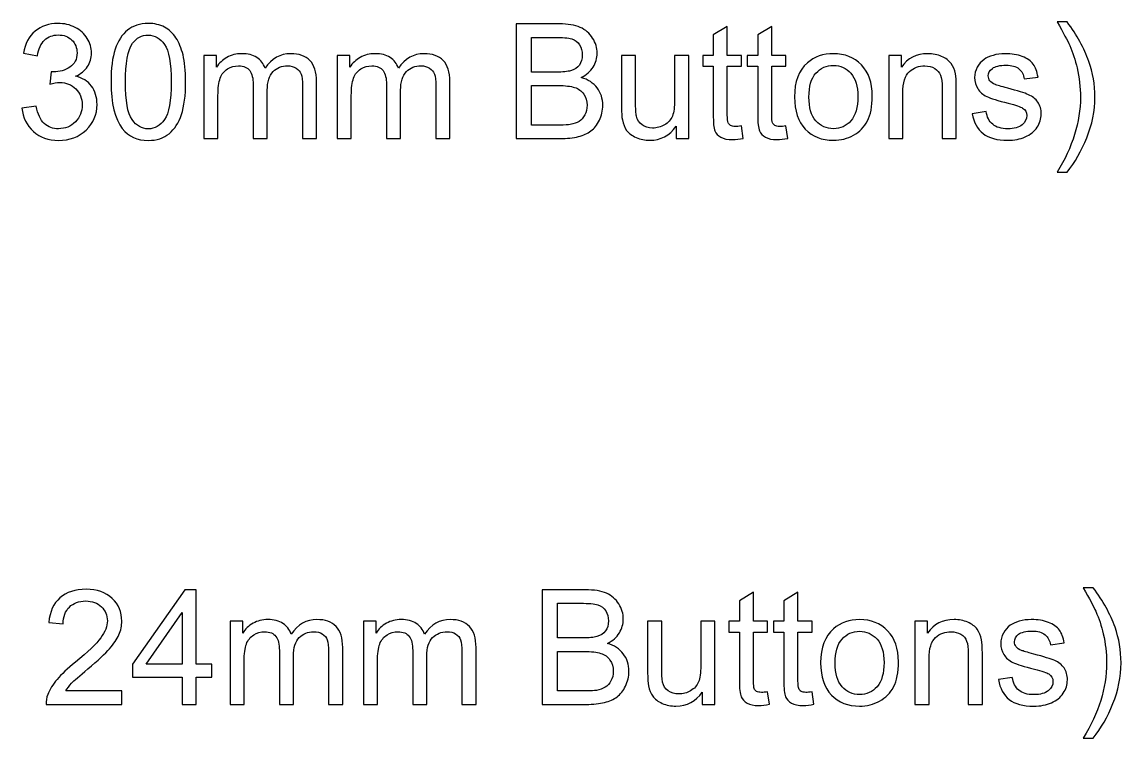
# Model space of a CAD drawing. Header units: millimetres. Extents: x 161 to 1941, y -2211 to 166.
# Drawn here: x 699.8 to 874.2, y -449 to -335.4 of the extents above; entities that cross this region are included whole.
import ezdxf

# ---------------------------------------------------------------- set-up
doc = ezdxf.new("R2010")
doc.units = ezdxf.units.MM
doc.header["$MEASUREMENT"] = 0
doc.layers.add('Layer 1', color=7, linetype='Continuous')

msp = doc.modelspace()

# ---------------------------------------------------------------- linework, layer by layer
at = {"layer": 'Layer 1', "color": 250}
for points, knots in [([(699.8289, -349.0973), (699.8289, -349.0973), (702.0641, -348.7925), (702.0641, -348.7925), (702.3223, -350.0625), (702.7541, -350.9769), (703.368, -351.5357), (703.9818, -352.0945), (704.7353, -352.3739), (705.6286, -352.3739), (706.6869, -352.3739), (707.5801, -352.0098), (708.2998, -351.2817), (709.0195, -350.5536), (709.3793, -349.6519), (709.3793, -348.5766), (709.3793, -347.5521), (709.0449, -346.7055), (708.3718, -346.0366), (707.7029, -345.372), (706.852, -345.0375), (705.8148, -345.0375), (705.3915, -345.0375), (704.8666, -345.1222), (704.2358, -345.2873), (704.2358, -345.2873), (704.4856, -343.3315), (704.4856, -343.3315), (704.6337, -343.3484), (704.7565, -343.3569), (704.8454, -343.3569), (705.8021, -343.3569), (706.6573, -343.1071), (707.4235, -342.6118), (708.1855, -342.1165), (708.5665, -341.3545), (708.5665, -340.3258), (708.5665, -339.5088), (708.2871, -338.8315), (707.7325, -338.2938), (707.178, -337.7562), (706.4625, -337.4895), (705.5862, -337.4895), (704.7142, -337.4895), (703.9903, -337.7647), (703.4103, -338.315), (702.8303, -338.8653), (702.4578, -339.6908), (702.2927, -340.7915), (702.2927, -340.7915), (700.0575, -340.3851), (700.0575, -340.3851), (700.3327, -338.8865), (700.9507, -337.7223), (701.9202, -336.8968), (702.8854, -336.0713), (704.0919, -335.6607), (705.5312, -335.6607), (706.5218, -335.6607), (707.4362, -335.8724), (708.2702, -336.2999), (709.1084, -336.7233), (709.7476, -337.3032), (710.1879, -338.0356), (710.6324, -338.7722), (710.8525, -339.5511), (710.8525, -340.3766), (710.8525, -341.1598), (710.6408, -341.871), (710.2217, -342.5145), (709.7984, -343.1579), (709.1719, -343.6702), (708.3464, -344.0512), (709.4216, -344.2967), (710.2556, -344.8132), (710.8525, -345.5963), (711.4452, -346.3753), (711.7415, -347.3574), (711.7415, -348.53), (711.7415, -350.1175), (711.1615, -351.468), (710.0058, -352.5729), (708.8459, -353.6778), (707.3812, -354.2281), (705.6116, -354.2281), (704.0157, -354.2281), (702.6906, -353.7497), (701.6365, -352.7972), (700.5782, -351.8447), (699.9771, -350.6128), (699.8289, -349.0973)], [0, 0, 0, 0, 0.03333333, 0.03333333, 0.03333333, 0.06666667, 0.06666667, 0.06666667, 0.1, 0.1, 0.1, 0.13333333, 0.13333333, 0.13333333, 0.16666667, 0.16666667, 0.16666667, 0.2, 0.2, 0.2, 0.23333333, 0.23333333, 0.23333333, 0.26666667, 0.26666667, 0.26666667, 0.3, 0.3, 0.3, 0.33333333, 0.33333333, 0.33333333, 0.36666667, 0.36666667, 0.36666667, 0.4, 0.4, 0.4, 0.43333333, 0.43333333, 0.43333333, 0.46666667, 0.46666667, 0.46666667, 0.5, 0.5, 0.5, 0.53333333, 0.53333333, 0.53333333, 0.56666667, 0.56666667, 0.56666667, 0.6, 0.6, 0.6, 0.63333333, 0.63333333, 0.63333333, 0.66666667, 0.66666667, 0.66666667, 0.7, 0.7, 0.7, 0.73333333, 0.73333333, 0.73333333, 0.76666667, 0.76666667, 0.76666667, 0.8, 0.8, 0.8, 0.83333333, 0.83333333, 0.83333333, 0.86666667, 0.86666667, 0.86666667, 0.9, 0.9, 0.9, 0.93333333, 0.93333333, 0.93333333, 0.96666667, 0.96666667, 0.96666667, 1, 1, 1, 1]), ([(713.9555, -344.9486), (713.9555, -342.8023), (714.1756, -341.0667), (714.6159, -339.7543), (715.0604, -338.4378), (715.7166, -337.426), (716.5886, -336.719), (717.4565, -336.0121), (718.5529, -335.6607), (719.8737, -335.6607), (720.8474, -335.6607), (721.7025, -335.8554), (722.4433, -336.2491), (723.1799, -336.6428), (723.7895, -337.2101), (724.2637, -337.9509), (724.7378, -338.6875), (725.1103, -339.5892), (725.3813, -340.6518), (725.6564, -341.7144), (725.7919, -343.1495), (725.7919, -344.9486), (725.7919, -347.0822), (725.5718, -348.8094), (725.1357, -350.1218), (724.6997, -351.4383), (724.0435, -352.4501), (723.1715, -353.1613), (722.3036, -353.8725), (721.203, -354.2281), (719.8737, -354.2281), (718.1253, -354.2281), (716.7495, -353.6058), (715.7504, -352.357), (714.5524, -350.833), (713.9555, -348.3649), (713.9555, -344.9486)], [0, 0, 0, 0, 0.08333333, 0.08333333, 0.08333333, 0.16666667, 0.16666667, 0.16666667, 0.25, 0.25, 0.25, 0.33333333, 0.33333333, 0.33333333, 0.41666667, 0.41666667, 0.41666667, 0.5, 0.5, 0.5, 0.58333333, 0.58333333, 0.58333333, 0.66666667, 0.66666667, 0.66666667, 0.75, 0.75, 0.75, 0.83333333, 0.83333333, 0.83333333, 0.91666667, 0.91666667, 0.91666667, 1, 1, 1, 1]), ([(778.2429, -353.9233), (778.2429, -353.9233), (778.2429, -335.7369), (778.2429, -335.7369), (778.2429, -335.7369), (785.067, -335.7369), (785.067, -335.7369), (786.4556, -335.7369), (787.5689, -335.9189), (788.4114, -336.2872), (789.2496, -336.6555), (789.9057, -337.2228), (790.3799, -337.989), (790.8582, -338.751), (791.0953, -339.5511), (791.0953, -340.3893), (791.0953, -341.164), (790.8836, -341.8964), (790.4645, -342.5822), (790.0454, -343.268), (789.4104, -343.8226), (788.5595, -344.2459), (789.6602, -344.5676), (790.5069, -345.118), (791.0953, -345.8969), (791.688, -346.6716), (791.9843, -347.5902), (791.9843, -348.6486), (791.9843, -349.5037), (791.8023, -350.2953), (791.4424, -351.0277), (791.0826, -351.7601), (790.6381, -352.3231), (790.1089, -352.721), (789.5798, -353.1147), (788.9151, -353.4153), (788.1193, -353.6185), (787.3192, -353.8217), (786.3413, -353.9233), (785.1813, -353.9233), (785.1813, -353.9233), (778.2429, -353.9233), (778.2429, -353.9233)], [0, 0, 0, 0, 0.07142857, 0.07142857, 0.07142857, 0.14285714, 0.14285714, 0.14285714, 0.21428571, 0.21428571, 0.21428571, 0.28571429, 0.28571429, 0.28571429, 0.35714286, 0.35714286, 0.35714286, 0.42857143, 0.42857143, 0.42857143, 0.5, 0.5, 0.5, 0.57142857, 0.57142857, 0.57142857, 0.64285714, 0.64285714, 0.64285714, 0.71428571, 0.71428571, 0.71428571, 0.78571429, 0.78571429, 0.78571429, 0.85714286, 0.85714286, 0.85714286, 0.92857143, 0.92857143, 0.92857143, 1, 1, 1, 1]), ([(813.9849, -351.9294), (813.9849, -351.9294), (814.2897, -353.9021), (814.2897, -353.9021), (813.6632, -354.0334), (813.1001, -354.1011), (812.6091, -354.1011), (811.8005, -354.1011), (811.174, -353.9741), (810.7252, -353.7159), (810.2807, -353.4576), (809.9675, -353.1232), (809.7854, -352.7041), (809.6034, -352.285), (809.5145, -351.4045), (809.5145, -350.0625), (809.5145, -350.0625), (809.5145, -342.4679), (809.5145, -342.4679), (809.5145, -342.4679), (807.8635, -342.4679), (807.8635, -342.4679), (807.8635, -342.4679), (807.8635, -340.7407), (807.8635, -340.7407), (807.8635, -340.7407), (809.5145, -340.7407), (809.5145, -340.7407), (809.5145, -340.7407), (809.5145, -337.481), (809.5145, -337.481), (809.5145, -337.481), (811.7497, -336.1391), (811.7497, -336.1391), (811.7497, -336.1391), (811.7497, -340.7407), (811.7497, -340.7407), (811.7497, -340.7407), (813.9849, -340.7407), (813.9849, -340.7407), (813.9849, -340.7407), (813.9849, -342.4679), (813.9849, -342.4679), (813.9849, -342.4679), (811.7497, -342.4679), (811.7497, -342.4679), (811.7497, -342.4679), (811.7497, -350.1895), (811.7497, -350.1895), (811.7497, -350.8287), (811.7878, -351.2394), (811.8682, -351.4214), (811.9444, -351.6034), (812.0714, -351.7474), (812.2492, -351.8574), (812.427, -351.9633), (812.681, -352.0183), (813.0112, -352.0183), (813.2568, -352.0183), (813.5827, -351.9887), (813.9849, -351.9294)], [0, 0, 0, 0, 0.05, 0.05, 0.05, 0.1, 0.1, 0.1, 0.15, 0.15, 0.15, 0.2, 0.2, 0.2, 0.25, 0.25, 0.25, 0.3, 0.3, 0.3, 0.35, 0.35, 0.35, 0.4, 0.4, 0.4, 0.45, 0.45, 0.45, 0.5, 0.5, 0.5, 0.55, 0.55, 0.55, 0.6, 0.6, 0.6, 0.65, 0.65, 0.65, 0.7, 0.7, 0.7, 0.75, 0.75, 0.75, 0.8, 0.8, 0.8, 0.85, 0.85, 0.85, 0.9, 0.9, 0.9, 0.95, 0.95, 0.95, 1, 1, 1, 1]), ([(821.0419, -351.9294), (821.0419, -351.9294), (821.3467, -353.9021), (821.3467, -353.9021), (820.7202, -354.0334), (820.1571, -354.1011), (819.6661, -354.1011), (818.8575, -354.1011), (818.231, -353.9741), (817.7822, -353.7159), (817.3377, -353.4576), (817.0245, -353.1232), (816.8424, -352.7041), (816.6604, -352.285), (816.5715, -351.4045), (816.5715, -350.0625), (816.5715, -350.0625), (816.5715, -342.4679), (816.5715, -342.4679), (816.5715, -342.4679), (814.9205, -342.4679), (814.9205, -342.4679), (814.9205, -342.4679), (814.9205, -340.7407), (814.9205, -340.7407), (814.9205, -340.7407), (816.5715, -340.7407), (816.5715, -340.7407), (816.5715, -340.7407), (816.5715, -337.481), (816.5715, -337.481), (816.5715, -337.481), (818.8067, -336.1391), (818.8067, -336.1391), (818.8067, -336.1391), (818.8067, -340.7407), (818.8067, -340.7407), (818.8067, -340.7407), (821.0419, -340.7407), (821.0419, -340.7407), (821.0419, -340.7407), (821.0419, -342.4679), (821.0419, -342.4679), (821.0419, -342.4679), (818.8067, -342.4679), (818.8067, -342.4679), (818.8067, -342.4679), (818.8067, -350.1895), (818.8067, -350.1895), (818.8067, -350.8287), (818.8448, -351.2394), (818.9252, -351.4214), (819.0014, -351.6034), (819.1284, -351.7474), (819.3062, -351.8574), (819.484, -351.9633), (819.738, -352.0183), (820.0682, -352.0183), (820.3138, -352.0183), (820.6397, -351.9887), (821.0419, -351.9294)], [0, 0, 0, 0, 0.05, 0.05, 0.05, 0.1, 0.1, 0.1, 0.15, 0.15, 0.15, 0.2, 0.2, 0.2, 0.25, 0.25, 0.25, 0.3, 0.3, 0.3, 0.35, 0.35, 0.35, 0.4, 0.4, 0.4, 0.45, 0.45, 0.45, 0.5, 0.5, 0.5, 0.55, 0.55, 0.55, 0.6, 0.6, 0.6, 0.65, 0.65, 0.65, 0.7, 0.7, 0.7, 0.75, 0.75, 0.75, 0.8, 0.8, 0.8, 0.85, 0.85, 0.85, 0.9, 0.9, 0.9, 0.95, 0.95, 0.95, 1, 1, 1, 1]), ([(865.6739, -359.2573), (865.6739, -359.2573), (864.0737, -359.2573), (864.0737, -359.2573), (866.546, -355.2907), (867.7821, -351.3198), (867.7821, -347.3447), (867.7821, -345.7911), (867.6043, -344.2501), (867.2487, -342.7219), (866.9693, -341.4815), (866.5756, -340.292), (866.0718, -339.149), (865.7501, -338.4081), (865.0812, -337.1678), (864.0737, -335.4321), (864.0737, -335.4321), (865.6739, -335.4321), (865.6739, -335.4321), (867.2233, -337.5064), (868.3705, -339.5892), (869.1156, -341.6805), (869.7506, -343.4797), (870.0681, -345.3635), (870.0681, -347.332), (870.0681, -349.563), (869.6405, -351.722), (868.7854, -353.8048), (867.9345, -355.8876), (866.8973, -357.7037), (865.6739, -359.2573)], [0, 0, 0, 0, 0.1, 0.1, 0.1, 0.2, 0.2, 0.2, 0.3, 0.3, 0.3, 0.4, 0.4, 0.4, 0.5, 0.5, 0.5, 0.6, 0.6, 0.6, 0.7, 0.7, 0.7, 0.8, 0.8, 0.8, 0.9, 0.9, 0.9, 1, 1, 1, 1]), ([(716.2415, -344.9571), (716.2415, -347.9501), (716.5886, -349.9397), (717.2871, -350.9219), (717.9856, -351.9082), (718.8492, -352.3993), (719.8737, -352.3993), (720.8982, -352.3993), (721.7618, -351.904), (722.4603, -350.9176), (723.1588, -349.927), (723.5059, -347.9416), (723.5059, -344.9571), (723.5059, -341.9641), (723.1588, -339.9745), (722.4603, -338.9923), (721.766, -338.006), (720.8939, -337.5149), (719.8483, -337.5149), (718.8238, -337.5149), (718.0026, -337.9509), (717.3887, -338.8188), (716.6225, -339.9237), (716.2415, -341.9726), (716.2415, -344.9571)], [0, 0, 0, 0, 0.125, 0.125, 0.125, 0.25, 0.25, 0.25, 0.375, 0.375, 0.375, 0.5, 0.5, 0.5, 0.625, 0.625, 0.625, 0.75, 0.75, 0.75, 0.875, 0.875, 0.875, 1, 1, 1, 1]), ([(780.6559, -343.3823), (780.6559, -343.3823), (784.5887, -343.3823), (784.5887, -343.3823), (785.6555, -343.3823), (786.4217, -343.3103), (786.8831, -343.1706), (787.497, -342.9886), (787.9584, -342.6838), (788.2674, -342.2605), (788.5765, -341.8371), (788.7331, -341.308), (788.7331, -340.6687), (788.7331, -340.0634), (788.5892, -339.53), (788.2971, -339.0728), (788.0092, -338.6113), (787.5943, -338.2938), (787.0567, -338.1245), (786.5191, -337.9552), (785.5962, -337.8705), (784.2923, -337.8705), (784.2923, -337.8705), (780.6559, -337.8705), (780.6559, -337.8705), (780.6559, -337.8705), (780.6559, -343.3823), (780.6559, -343.3823)], [0, 0, 0, 0, 0.11111111, 0.11111111, 0.11111111, 0.22222222, 0.22222222, 0.22222222, 0.33333333, 0.33333333, 0.33333333, 0.44444444, 0.44444444, 0.44444444, 0.55555556, 0.55555556, 0.55555556, 0.66666667, 0.66666667, 0.66666667, 0.77777778, 0.77777778, 0.77777778, 0.88888889, 0.88888889, 0.88888889, 1, 1, 1, 1]), ([(728.6917, -353.9233), (728.6917, -353.9233), (728.6917, -340.7407), (728.6917, -340.7407), (728.6917, -340.7407), (730.6983, -340.7407), (730.6983, -340.7407), (730.6983, -340.7407), (730.6983, -342.6034), (730.6983, -342.6034), (731.1089, -341.9599), (731.6593, -341.4392), (732.3451, -341.0497), (733.0309, -340.656), (733.8098, -340.4613), (734.6861, -340.4613), (735.6598, -340.4613), (736.4599, -340.6645), (737.0822, -341.0667), (737.7045, -341.4731), (738.1447, -342.0361), (738.3987, -342.7642), (739.4486, -341.2275), (740.8075, -340.4613), (742.4839, -340.4613), (743.7962, -340.4613), (744.808, -340.8211), (745.5107, -341.545), (746.2177, -342.2689), (746.5733, -343.3823), (746.5733, -344.8851), (746.5733, -344.8851), (746.5733, -353.9233), (746.5733, -353.9233), (746.5733, -353.9233), (744.3381, -353.9233), (744.3381, -353.9233), (744.3381, -353.9233), (744.3381, -345.626), (744.3381, -345.626), (744.3381, -344.737), (744.2619, -344.0935), (744.118, -343.6998), (743.974, -343.3061), (743.7116, -342.9928), (743.3263, -342.7515), (742.9453, -342.5102), (742.4966, -342.3917), (741.9844, -342.3917), (741.053, -342.3917), (740.2826, -342.7007), (739.6687, -343.3146), (739.0549, -343.9326), (738.7501, -344.919), (738.7501, -346.2737), (738.7501, -346.2737), (738.7501, -353.9233), (738.7501, -353.9233), (738.7501, -353.9233), (736.5149, -353.9233), (736.5149, -353.9233), (736.5149, -353.9233), (736.5149, -345.3677), (736.5149, -345.3677), (736.5149, -344.3771), (736.3329, -343.6321), (735.9688, -343.1368), (735.6047, -342.6415), (735.0078, -342.3917), (734.1823, -342.3917), (733.5558, -342.3917), (732.9758, -342.5568), (732.4424, -342.887), (731.909, -343.2172), (731.5238, -343.6998), (731.2825, -344.339), (731.0454, -344.974), (730.9269, -345.8927), (730.9269, -347.0907), (730.9269, -347.0907), (730.9269, -353.9233), (730.9269, -353.9233), (730.9269, -353.9233), (728.6917, -353.9233), (728.6917, -353.9233)], [0, 0, 0, 0, 0.03571429, 0.03571429, 0.03571429, 0.07142857, 0.07142857, 0.07142857, 0.10714286, 0.10714286, 0.10714286, 0.14285714, 0.14285714, 0.14285714, 0.17857143, 0.17857143, 0.17857143, 0.21428571, 0.21428571, 0.21428571, 0.25, 0.25, 0.25, 0.28571429, 0.28571429, 0.28571429, 0.32142857, 0.32142857, 0.32142857, 0.35714286, 0.35714286, 0.35714286, 0.39285714, 0.39285714, 0.39285714, 0.42857143, 0.42857143, 0.42857143, 0.46428571, 0.46428571, 0.46428571, 0.5, 0.5, 0.5, 0.53571429, 0.53571429, 0.53571429, 0.57142857, 0.57142857, 0.57142857, 0.60714286, 0.60714286, 0.60714286, 0.64285714, 0.64285714, 0.64285714, 0.67857143, 0.67857143, 0.67857143, 0.71428571, 0.71428571, 0.71428571, 0.75, 0.75, 0.75, 0.78571429, 0.78571429, 0.78571429, 0.82142857, 0.82142857, 0.82142857, 0.85714286, 0.85714286, 0.85714286, 0.89285714, 0.89285714, 0.89285714, 0.92857143, 0.92857143, 0.92857143, 0.96428571, 0.96428571, 0.96428571, 1, 1, 1, 1]), ([(749.8499, -353.9233), (749.8499, -353.9233), (749.8499, -340.7407), (749.8499, -340.7407), (749.8499, -340.7407), (751.8565, -340.7407), (751.8565, -340.7407), (751.8565, -340.7407), (751.8565, -342.6034), (751.8565, -342.6034), (752.2671, -341.9599), (752.8175, -341.4392), (753.5033, -341.0497), (754.1891, -340.656), (754.968, -340.4613), (755.8443, -340.4613), (756.818, -340.4613), (757.6181, -340.6645), (758.2404, -341.0667), (758.8627, -341.4731), (759.3029, -342.0361), (759.5569, -342.7642), (760.6068, -341.2275), (761.9657, -340.4613), (763.6421, -340.4613), (764.9544, -340.4613), (765.9662, -340.8211), (766.6689, -341.545), (767.3759, -342.2689), (767.7315, -343.3823), (767.7315, -344.8851), (767.7315, -344.8851), (767.7315, -353.9233), (767.7315, -353.9233), (767.7315, -353.9233), (765.4963, -353.9233), (765.4963, -353.9233), (765.4963, -353.9233), (765.4963, -345.626), (765.4963, -345.626), (765.4963, -344.737), (765.4201, -344.0935), (765.2762, -343.6998), (765.1322, -343.3061), (764.8698, -342.9928), (764.4845, -342.7515), (764.1035, -342.5102), (763.6548, -342.3917), (763.1426, -342.3917), (762.2112, -342.3917), (761.4408, -342.7007), (760.8269, -343.3146), (760.2131, -343.9326), (759.9083, -344.919), (759.9083, -346.2737), (759.9083, -346.2737), (759.9083, -353.9233), (759.9083, -353.9233), (759.9083, -353.9233), (757.6731, -353.9233), (757.6731, -353.9233), (757.6731, -353.9233), (757.6731, -345.3677), (757.6731, -345.3677), (757.6731, -344.3771), (757.4911, -343.6321), (757.127, -343.1368), (756.7629, -342.6415), (756.166, -342.3917), (755.3405, -342.3917), (754.714, -342.3917), (754.134, -342.5568), (753.6006, -342.887), (753.0672, -343.2172), (752.682, -343.6998), (752.4407, -344.339), (752.2036, -344.974), (752.0851, -345.8927), (752.0851, -347.0907), (752.0851, -347.0907), (752.0851, -353.9233), (752.0851, -353.9233), (752.0851, -353.9233), (749.8499, -353.9233), (749.8499, -353.9233)], [0, 0, 0, 0, 0.03571429, 0.03571429, 0.03571429, 0.07142857, 0.07142857, 0.07142857, 0.10714286, 0.10714286, 0.10714286, 0.14285714, 0.14285714, 0.14285714, 0.17857143, 0.17857143, 0.17857143, 0.21428571, 0.21428571, 0.21428571, 0.25, 0.25, 0.25, 0.28571429, 0.28571429, 0.28571429, 0.32142857, 0.32142857, 0.32142857, 0.35714286, 0.35714286, 0.35714286, 0.39285714, 0.39285714, 0.39285714, 0.42857143, 0.42857143, 0.42857143, 0.46428571, 0.46428571, 0.46428571, 0.5, 0.5, 0.5, 0.53571429, 0.53571429, 0.53571429, 0.57142857, 0.57142857, 0.57142857, 0.60714286, 0.60714286, 0.60714286, 0.64285714, 0.64285714, 0.64285714, 0.67857143, 0.67857143, 0.67857143, 0.71428571, 0.71428571, 0.71428571, 0.75, 0.75, 0.75, 0.78571429, 0.78571429, 0.78571429, 0.82142857, 0.82142857, 0.82142857, 0.85714286, 0.85714286, 0.85714286, 0.89285714, 0.89285714, 0.89285714, 0.92857143, 0.92857143, 0.92857143, 0.96428571, 0.96428571, 0.96428571, 1, 1, 1, 1]), ([(803.6175, -353.9233), (803.6175, -353.9233), (803.6175, -351.9633), (803.6175, -351.9633), (802.593, -353.4576), (801.2045, -354.2027), (799.4477, -354.2027), (798.673, -354.2027), (797.9491, -354.0545), (797.276, -353.7582), (796.6029, -353.4576), (796.1033, -353.0851), (795.7774, -352.6364), (795.4514, -352.1834), (795.2228, -351.6331), (795.0916, -350.9811), (795.0027, -350.5409), (794.9561, -349.8466), (794.9561, -348.8983), (794.9561, -348.8983), (794.9561, -340.7407), (794.9561, -340.7407), (794.9561, -340.7407), (797.1913, -340.7407), (797.1913, -340.7407), (797.1913, -340.7407), (797.1913, -348.0347), (797.1913, -348.0347), (797.1913, -349.1989), (797.2379, -349.9863), (797.3268, -350.3885), (797.4665, -350.9769), (797.7628, -351.4341), (798.22, -351.7685), (798.673, -352.103), (799.2318, -352.2723), (799.9006, -352.2723), (800.5695, -352.2723), (801.196, -352.103), (801.7802, -351.7601), (802.3644, -351.4172), (802.7793, -350.9473), (803.0248, -350.3588), (803.2661, -349.7704), (803.3889, -348.911), (803.3889, -347.7892), (803.3889, -347.7892), (803.3889, -340.7407), (803.3889, -340.7407), (803.3889, -340.7407), (805.6241, -340.7407), (805.6241, -340.7407), (805.6241, -340.7407), (805.6241, -353.9233), (805.6241, -353.9233), (805.6241, -353.9233), (803.6175, -353.9233), (803.6175, -353.9233)], [0, 0, 0, 0, 0.05263158, 0.05263158, 0.05263158, 0.10526316, 0.10526316, 0.10526316, 0.15789474, 0.15789474, 0.15789474, 0.21052632, 0.21052632, 0.21052632, 0.26315789, 0.26315789, 0.26315789, 0.31578947, 0.31578947, 0.31578947, 0.36842105, 0.36842105, 0.36842105, 0.42105263, 0.42105263, 0.42105263, 0.47368421, 0.47368421, 0.47368421, 0.52631579, 0.52631579, 0.52631579, 0.57894737, 0.57894737, 0.57894737, 0.63157895, 0.63157895, 0.63157895, 0.68421053, 0.68421053, 0.68421053, 0.73684211, 0.73684211, 0.73684211, 0.78947368, 0.78947368, 0.78947368, 0.84210526, 0.84210526, 0.84210526, 0.89473684, 0.89473684, 0.89473684, 0.94736842, 0.94736842, 0.94736842, 1, 1, 1, 1]), ([(822.4093, -347.332), (822.4093, -344.8978), (823.0866, -343.0944), (824.4455, -341.9218), (825.5758, -340.9481), (826.9601, -340.4613), (828.59, -340.4613), (830.3976, -340.4613), (831.8793, -341.054), (833.0307, -342.2393), (834.178, -343.4204), (834.7537, -345.0587), (834.7537, -347.1457), (834.7537, -348.8391), (834.4997, -350.1683), (833.9917, -351.1378), (833.4837, -352.1072), (832.7429, -352.8607), (831.7692, -353.3984), (830.7998, -353.936), (829.7372, -354.2027), (828.59, -354.2027), (826.7442, -354.2027), (825.2541, -353.6143), (824.1153, -352.4332), (822.9766, -351.2521), (822.4093, -349.5503), (822.4093, -347.332)], [0, 0, 0, 0, 0.11111111, 0.11111111, 0.11111111, 0.22222222, 0.22222222, 0.22222222, 0.33333333, 0.33333333, 0.33333333, 0.44444444, 0.44444444, 0.44444444, 0.55555556, 0.55555556, 0.55555556, 0.66666667, 0.66666667, 0.66666667, 0.77777778, 0.77777778, 0.77777778, 0.88888889, 0.88888889, 0.88888889, 1, 1, 1, 1]), ([(837.3741, -353.9233), (837.3741, -353.9233), (837.3741, -340.7407), (837.3741, -340.7407), (837.3741, -340.7407), (839.3807, -340.7407), (839.3807, -340.7407), (839.3807, -340.7407), (839.3807, -342.6118), (839.3807, -342.6118), (840.3459, -341.1767), (841.7429, -340.4613), (843.5675, -340.4613), (844.3633, -340.4613), (845.0915, -340.6052), (845.7561, -340.8889), (846.4207, -341.1725), (846.9203, -341.5493), (847.2505, -342.0107), (847.5807, -342.4721), (847.8135, -343.0225), (847.9447, -343.6575), (848.0252, -344.0723), (848.0675, -344.7962), (848.0675, -345.8292), (848.0675, -345.8292), (848.0675, -353.9233), (848.0675, -353.9233), (848.0675, -353.9233), (845.8323, -353.9233), (845.8323, -353.9233), (845.8323, -353.9233), (845.8323, -345.9138), (845.8323, -345.9138), (845.8323, -345.0037), (845.7476, -344.3221), (845.5741, -343.8734), (845.4005, -343.4246), (845.0915, -343.0648), (844.6512, -342.7939), (844.2109, -342.5272), (843.6902, -342.3917), (843.0976, -342.3917), (842.1493, -342.3917), (841.3323, -342.6923), (840.6422, -343.2976), (839.9522, -343.8988), (839.6093, -345.046), (839.6093, -346.7309), (839.6093, -346.7309), (839.6093, -353.9233), (839.6093, -353.9233), (839.6093, -353.9233), (837.3741, -353.9233), (837.3741, -353.9233)], [0, 0, 0, 0, 0.05555556, 0.05555556, 0.05555556, 0.11111111, 0.11111111, 0.11111111, 0.16666667, 0.16666667, 0.16666667, 0.22222222, 0.22222222, 0.22222222, 0.27777778, 0.27777778, 0.27777778, 0.33333333, 0.33333333, 0.33333333, 0.38888889, 0.38888889, 0.38888889, 0.44444444, 0.44444444, 0.44444444, 0.5, 0.5, 0.5, 0.55555556, 0.55555556, 0.55555556, 0.61111111, 0.61111111, 0.61111111, 0.66666667, 0.66666667, 0.66666667, 0.72222222, 0.72222222, 0.72222222, 0.77777778, 0.77777778, 0.77777778, 0.83333333, 0.83333333, 0.83333333, 0.88888889, 0.88888889, 0.88888889, 0.94444444, 0.94444444, 0.94444444, 1, 1, 1, 1]), ([(850.6117, -349.9863), (850.6117, -349.9863), (852.8215, -349.6307), (852.8215, -349.6307), (852.9443, -350.5155), (853.2914, -351.1928), (853.8587, -351.6669), (854.4259, -352.1368), (855.2218, -352.3739), (856.2378, -352.3739), (857.2665, -352.3739), (858.0285, -352.1665), (858.528, -351.7474), (859.0233, -351.3325), (859.2731, -350.8414), (859.2731, -350.2784), (859.2731, -349.7746), (859.0487, -349.3767), (858.6042, -349.0888), (858.291, -348.8899), (857.529, -348.6401), (856.3182, -348.3311), (854.6842, -347.9204), (853.5539, -347.5648), (852.9189, -347.2643), (852.2881, -346.9595), (851.8097, -346.5446), (851.4838, -346.0112), (851.1578, -345.482), (850.9927, -344.8936), (850.9927, -344.2501), (850.9927, -343.6617), (851.1282, -343.1198), (851.3949, -342.6203), (851.6658, -342.1208), (852.0299, -341.7059), (852.4913, -341.3757), (852.8384, -341.1217), (853.3126, -340.9058), (853.9095, -340.728), (854.5106, -340.5502), (855.1498, -340.4613), (855.8356, -340.4613), (856.8686, -340.4613), (857.7745, -340.6095), (858.5534, -340.91), (859.3366, -341.2064), (859.9123, -341.6128), (860.2849, -342.1208), (860.6532, -342.633), (860.9114, -343.3146), (861.0511, -344.1697), (861.0511, -344.1697), (858.8667, -344.4745), (858.8667, -344.4745), (858.7693, -343.7887), (858.4815, -343.2511), (858.0073, -342.8658), (857.5332, -342.4806), (856.8643, -342.2901), (855.9965, -342.2901), (854.9763, -342.2901), (854.2439, -342.4594), (853.8079, -342.7981), (853.3718, -343.1368), (853.1517, -343.5347), (853.1517, -343.9877), (853.1517, -344.2755), (853.2406, -344.538), (853.4226, -344.7708), (853.6047, -345.0079), (853.8883, -345.2069), (854.2778, -345.3635), (854.5021, -345.4482), (855.1541, -345.6387), (856.2463, -345.935), (857.8211, -346.3541), (858.9217, -346.7012), (859.5483, -346.9679), (860.1748, -347.2346), (860.6659, -347.6283), (861.0215, -348.1363), (861.3813, -348.6486), (861.5591, -349.2836), (861.5591, -350.0456), (861.5591, -350.7864), (861.3432, -351.4849), (860.9072, -352.1411), (860.4711, -352.7972), (859.8446, -353.3052), (859.0276, -353.6651), (858.2063, -354.0249), (857.2792, -354.2027), (856.2463, -354.2027), (854.536, -354.2027), (853.2279, -353.8471), (852.3304, -353.1401), (851.433, -352.4289), (850.8615, -351.3791), (850.6117, -349.9863)], [0, 0, 0, 0, 0.03030303, 0.03030303, 0.03030303, 0.06060606, 0.06060606, 0.06060606, 0.09090909, 0.09090909, 0.09090909, 0.12121212, 0.12121212, 0.12121212, 0.15151515, 0.15151515, 0.15151515, 0.18181818, 0.18181818, 0.18181818, 0.21212121, 0.21212121, 0.21212121, 0.24242424, 0.24242424, 0.24242424, 0.27272727, 0.27272727, 0.27272727, 0.3030303, 0.3030303, 0.3030303, 0.33333333, 0.33333333, 0.33333333, 0.36363636, 0.36363636, 0.36363636, 0.39393939, 0.39393939, 0.39393939, 0.42424242, 0.42424242, 0.42424242, 0.45454545, 0.45454545, 0.45454545, 0.48484848, 0.48484848, 0.48484848, 0.51515152, 0.51515152, 0.51515152, 0.54545455, 0.54545455, 0.54545455, 0.57575758, 0.57575758, 0.57575758, 0.60606061, 0.60606061, 0.60606061, 0.63636364, 0.63636364, 0.63636364, 0.66666667, 0.66666667, 0.66666667, 0.6969697, 0.6969697, 0.6969697, 0.72727273, 0.72727273, 0.72727273, 0.75757576, 0.75757576, 0.75757576, 0.78787879, 0.78787879, 0.78787879, 0.81818182, 0.81818182, 0.81818182, 0.84848485, 0.84848485, 0.84848485, 0.87878788, 0.87878788, 0.87878788, 0.90909091, 0.90909091, 0.90909091, 0.93939394, 0.93939394, 0.93939394, 0.96969697, 0.96969697, 0.96969697, 1, 1, 1, 1]), ([(824.6953, -347.3362), (824.6953, -349.0211), (825.0636, -350.2826), (825.8002, -351.1166), (826.541, -351.9548), (827.4681, -352.3739), (828.59, -352.3739), (829.6991, -352.3739), (830.622, -351.9548), (831.3628, -351.1124), (832.0994, -350.2699), (832.4677, -348.9872), (832.4677, -347.2643), (832.4677, -345.6387), (832.0952, -344.4068), (831.3543, -343.5728), (830.6135, -342.7346), (829.6906, -342.3155), (828.59, -342.3155), (827.4681, -342.3155), (826.541, -342.7304), (825.8002, -343.5643), (825.0636, -344.3983), (824.6953, -345.6556), (824.6953, -347.3362)], [0, 0, 0, 0, 0.125, 0.125, 0.125, 0.25, 0.25, 0.25, 0.375, 0.375, 0.375, 0.5, 0.5, 0.5, 0.625, 0.625, 0.625, 0.75, 0.75, 0.75, 0.875, 0.875, 0.875, 1, 1, 1, 1]), ([(780.6559, -351.7897), (780.6559, -351.7897), (785.1856, -351.7897), (785.1856, -351.7897), (785.9645, -351.7897), (786.5106, -351.7601), (786.8281, -351.7008), (787.3784, -351.6034), (787.8441, -351.4383), (788.2166, -351.2055), (788.5892, -350.9727), (788.894, -350.634), (789.1353, -350.1895), (789.3766, -349.745), (789.4951, -349.2328), (789.4951, -348.6528), (789.4951, -347.9712), (789.3215, -347.3828), (788.9702, -346.879), (788.623, -346.3753), (788.1404, -346.0239), (787.5224, -345.8207), (786.9085, -345.6175), (786.0195, -345.5159), (784.8638, -345.5159), (784.8638, -345.5159), (780.6559, -345.5159), (780.6559, -345.5159), (780.6559, -345.5159), (780.6559, -351.7897), (780.6559, -351.7897)], [0, 0, 0, 0, 0.1, 0.1, 0.1, 0.2, 0.2, 0.2, 0.3, 0.3, 0.3, 0.4, 0.4, 0.4, 0.5, 0.5, 0.5, 0.6, 0.6, 0.6, 0.7, 0.7, 0.7, 0.8, 0.8, 0.8, 0.9, 0.9, 0.9, 1, 1, 1, 1]), ([(715.6901, -441.5807), (715.6901, -441.5807), (715.6901, -443.7143), (715.6901, -443.7143), (715.6901, -443.7143), (703.6505, -443.7143), (703.6505, -443.7143), (703.6336, -443.1767), (703.7225, -442.6602), (703.913, -442.1607), (704.222, -441.3436), (704.7173, -440.5351), (705.3989, -439.7434), (706.0804, -438.9518), (707.0541, -438.0374), (708.3199, -437.0002), (710.2884, -435.3789), (711.6261, -434.0962), (712.3246, -433.1479), (713.0273, -432.1996), (713.3787, -431.3022), (713.3787, -430.4555), (713.3787, -429.5707), (713.0612, -428.8257), (712.4262, -428.2161), (711.7912, -427.6107), (710.9615, -427.3059), (709.9412, -427.3059), (708.8617, -427.3059), (707.9981, -427.6276), (707.3504, -428.2711), (706.7027, -428.9103), (706.3768, -429.7993), (706.3683, -430.9381), (706.3683, -430.9381), (704.0823, -430.7095), (704.0823, -430.7095), (704.2389, -428.9992), (704.8316, -427.6954), (705.8561, -426.7979), (706.8848, -425.9004), (708.2606, -425.4517), (709.992, -425.4517), (711.7362, -425.4517), (713.1205, -425.9343), (714.1365, -426.9037), (715.1567, -427.8732), (715.6647, -429.0754), (715.6647, -430.5063), (715.6647, -431.2344), (715.5165, -431.9499), (715.216, -432.6526), (714.9196, -433.3596), (714.4243, -434.1004), (713.7343, -434.8793), (713.04, -435.654), (711.8928, -436.7251), (710.2926, -438.0797), (708.9506, -439.2058), (708.087, -439.9678), (707.706, -440.37), (707.325, -440.7721), (707.0118, -441.1743), (706.762, -441.5807), (706.762, -441.5807), (715.6901, -441.5807), (715.6901, -441.5807)], [0, 0, 0, 0, 0.04545455, 0.04545455, 0.04545455, 0.09090909, 0.09090909, 0.09090909, 0.13636364, 0.13636364, 0.13636364, 0.18181818, 0.18181818, 0.18181818, 0.22727273, 0.22727273, 0.22727273, 0.27272727, 0.27272727, 0.27272727, 0.31818182, 0.31818182, 0.31818182, 0.36363636, 0.36363636, 0.36363636, 0.40909091, 0.40909091, 0.40909091, 0.45454545, 0.45454545, 0.45454545, 0.5, 0.5, 0.5, 0.54545455, 0.54545455, 0.54545455, 0.59090909, 0.59090909, 0.59090909, 0.63636364, 0.63636364, 0.63636364, 0.68181818, 0.68181818, 0.68181818, 0.72727273, 0.72727273, 0.72727273, 0.77272727, 0.77272727, 0.77272727, 0.81818182, 0.81818182, 0.81818182, 0.86363636, 0.86363636, 0.86363636, 0.90909091, 0.90909091, 0.90909091, 0.95454545, 0.95454545, 0.95454545, 1, 1, 1, 1]), ([(869.8257, -449.0483), (869.8257, -449.0483), (868.2255, -449.0483), (868.2255, -449.0483), (870.6978, -445.0817), (871.9339, -441.1108), (871.9339, -437.1357), (871.9339, -435.5821), (871.7561, -434.0411), (871.4005, -432.5129), (871.1211, -431.2725), (870.7274, -430.083), (870.2236, -428.94), (869.9019, -428.1991), (869.233, -426.9588), (868.2255, -425.2231), (868.2255, -425.2231), (869.8257, -425.2231), (869.8257, -425.2231), (871.3751, -427.2974), (872.5223, -429.3802), (873.2674, -431.4715), (873.9024, -433.2707), (874.2199, -435.1545), (874.2199, -437.123), (874.2199, -439.354), (873.7923, -441.513), (872.9372, -443.5958), (872.0863, -445.6786), (871.0491, -447.4947), (869.8257, -449.0483)], [0, 0, 0, 0, 0.1, 0.1, 0.1, 0.2, 0.2, 0.2, 0.3, 0.3, 0.3, 0.4, 0.4, 0.4, 0.5, 0.5, 0.5, 0.6, 0.6, 0.6, 0.7, 0.7, 0.7, 0.8, 0.8, 0.8, 0.9, 0.9, 0.9, 1, 1, 1, 1]), ([(725.2447, -443.7143), (725.2447, -443.7143), (725.2447, -439.3709), (725.2447, -439.3709), (725.2447, -439.3709), (717.3453, -439.3709), (717.3453, -439.3709), (717.3453, -439.3709), (717.3453, -437.3135), (717.3453, -437.3135), (717.3453, -437.3135), (725.6511, -425.5279), (725.6511, -425.5279), (725.6511, -425.5279), (727.4799, -425.5279), (727.4799, -425.5279), (727.4799, -425.5279), (727.4799, -437.3135), (727.4799, -437.3135), (727.4799, -437.3135), (729.9437, -437.3135), (729.9437, -437.3135), (729.9437, -437.3135), (729.9437, -439.3709), (729.9437, -439.3709), (729.9437, -439.3709), (727.4799, -439.3709), (727.4799, -439.3709), (727.4799, -439.3709), (727.4799, -443.7143), (727.4799, -443.7143), (727.4799, -443.7143), (725.2447, -443.7143), (725.2447, -443.7143)], [0, 0, 0, 0, 0.09090909, 0.09090909, 0.09090909, 0.18181818, 0.18181818, 0.18181818, 0.27272727, 0.27272727, 0.27272727, 0.36363636, 0.36363636, 0.36363636, 0.45454545, 0.45454545, 0.45454545, 0.54545455, 0.54545455, 0.54545455, 0.63636364, 0.63636364, 0.63636364, 0.72727273, 0.72727273, 0.72727273, 0.81818182, 0.81818182, 0.81818182, 0.90909091, 0.90909091, 0.90909091, 1, 1, 1, 1]), ([(782.3947, -443.7143), (782.3947, -443.7143), (782.3947, -425.5279), (782.3947, -425.5279), (782.3947, -425.5279), (789.2188, -425.5279), (789.2188, -425.5279), (790.6074, -425.5279), (791.7207, -425.7099), (792.5632, -426.0782), (793.4014, -426.4465), (794.0575, -427.0138), (794.5317, -427.78), (795.01, -428.542), (795.2471, -429.3421), (795.2471, -430.1803), (795.2471, -430.955), (795.0354, -431.6874), (794.6163, -432.3732), (794.1972, -433.059), (793.5622, -433.6136), (792.7113, -434.0369), (793.812, -434.3586), (794.6587, -434.909), (795.2471, -435.6879), (795.8398, -436.4626), (796.1361, -437.3812), (796.1361, -438.4396), (796.1361, -439.2947), (795.9541, -440.0863), (795.5942, -440.8187), (795.2344, -441.5511), (794.7899, -442.1141), (794.2607, -442.512), (793.7316, -442.9057), (793.0669, -443.2063), (792.2711, -443.4095), (791.471, -443.6127), (790.4931, -443.7143), (789.3331, -443.7143), (789.3331, -443.7143), (782.3947, -443.7143), (782.3947, -443.7143)], [0, 0, 0, 0, 0.07142857, 0.07142857, 0.07142857, 0.14285714, 0.14285714, 0.14285714, 0.21428571, 0.21428571, 0.21428571, 0.28571429, 0.28571429, 0.28571429, 0.35714286, 0.35714286, 0.35714286, 0.42857143, 0.42857143, 0.42857143, 0.5, 0.5, 0.5, 0.57142857, 0.57142857, 0.57142857, 0.64285714, 0.64285714, 0.64285714, 0.71428571, 0.71428571, 0.71428571, 0.78571429, 0.78571429, 0.78571429, 0.85714286, 0.85714286, 0.85714286, 0.92857143, 0.92857143, 0.92857143, 1, 1, 1, 1]), ([(818.1367, -441.7204), (818.1367, -441.7204), (818.4415, -443.6931), (818.4415, -443.6931), (817.815, -443.8244), (817.2519, -443.8921), (816.7609, -443.8921), (815.9523, -443.8921), (815.3258, -443.7651), (814.877, -443.5069), (814.4325, -443.2486), (814.1193, -442.9142), (813.9372, -442.4951), (813.7552, -442.076), (813.6663, -441.1955), (813.6663, -439.8535), (813.6663, -439.8535), (813.6663, -432.2589), (813.6663, -432.2589), (813.6663, -432.2589), (812.0153, -432.2589), (812.0153, -432.2589), (812.0153, -432.2589), (812.0153, -430.5317), (812.0153, -430.5317), (812.0153, -430.5317), (813.6663, -430.5317), (813.6663, -430.5317), (813.6663, -430.5317), (813.6663, -427.272), (813.6663, -427.272), (813.6663, -427.272), (815.9015, -425.9301), (815.9015, -425.9301), (815.9015, -425.9301), (815.9015, -430.5317), (815.9015, -430.5317), (815.9015, -430.5317), (818.1367, -430.5317), (818.1367, -430.5317), (818.1367, -430.5317), (818.1367, -432.2589), (818.1367, -432.2589), (818.1367, -432.2589), (815.9015, -432.2589), (815.9015, -432.2589), (815.9015, -432.2589), (815.9015, -439.9805), (815.9015, -439.9805), (815.9015, -440.6197), (815.9396, -441.0304), (816.02, -441.2124), (816.0962, -441.3944), (816.2232, -441.5384), (816.401, -441.6484), (816.5788, -441.7543), (816.8328, -441.8093), (817.163, -441.8093), (817.4086, -441.8093), (817.7345, -441.7797), (818.1367, -441.7204)], [0, 0, 0, 0, 0.05, 0.05, 0.05, 0.1, 0.1, 0.1, 0.15, 0.15, 0.15, 0.2, 0.2, 0.2, 0.25, 0.25, 0.25, 0.3, 0.3, 0.3, 0.35, 0.35, 0.35, 0.4, 0.4, 0.4, 0.45, 0.45, 0.45, 0.5, 0.5, 0.5, 0.55, 0.55, 0.55, 0.6, 0.6, 0.6, 0.65, 0.65, 0.65, 0.7, 0.7, 0.7, 0.75, 0.75, 0.75, 0.8, 0.8, 0.8, 0.85, 0.85, 0.85, 0.9, 0.9, 0.9, 0.95, 0.95, 0.95, 1, 1, 1, 1]), ([(825.1937, -441.7204), (825.1937, -441.7204), (825.4985, -443.6931), (825.4985, -443.6931), (824.872, -443.8244), (824.3089, -443.8921), (823.8179, -443.8921), (823.0093, -443.8921), (822.3828, -443.7651), (821.934, -443.5069), (821.4895, -443.2486), (821.1763, -442.9142), (820.9942, -442.4951), (820.8122, -442.076), (820.7233, -441.1955), (820.7233, -439.8535), (820.7233, -439.8535), (820.7233, -432.2589), (820.7233, -432.2589), (820.7233, -432.2589), (819.0723, -432.2589), (819.0723, -432.2589), (819.0723, -432.2589), (819.0723, -430.5317), (819.0723, -430.5317), (819.0723, -430.5317), (820.7233, -430.5317), (820.7233, -430.5317), (820.7233, -430.5317), (820.7233, -427.272), (820.7233, -427.272), (820.7233, -427.272), (822.9585, -425.9301), (822.9585, -425.9301), (822.9585, -425.9301), (822.9585, -430.5317), (822.9585, -430.5317), (822.9585, -430.5317), (825.1937, -430.5317), (825.1937, -430.5317), (825.1937, -430.5317), (825.1937, -432.2589), (825.1937, -432.2589), (825.1937, -432.2589), (822.9585, -432.2589), (822.9585, -432.2589), (822.9585, -432.2589), (822.9585, -439.9805), (822.9585, -439.9805), (822.9585, -440.6197), (822.9966, -441.0304), (823.077, -441.2124), (823.1532, -441.3944), (823.2802, -441.5384), (823.458, -441.6484), (823.6358, -441.7543), (823.8898, -441.8093), (824.22, -441.8093), (824.4656, -441.8093), (824.7915, -441.7797), (825.1937, -441.7204)], [0, 0, 0, 0, 0.05, 0.05, 0.05, 0.1, 0.1, 0.1, 0.15, 0.15, 0.15, 0.2, 0.2, 0.2, 0.25, 0.25, 0.25, 0.3, 0.3, 0.3, 0.35, 0.35, 0.35, 0.4, 0.4, 0.4, 0.45, 0.45, 0.45, 0.5, 0.5, 0.5, 0.55, 0.55, 0.55, 0.6, 0.6, 0.6, 0.65, 0.65, 0.65, 0.7, 0.7, 0.7, 0.75, 0.75, 0.75, 0.8, 0.8, 0.8, 0.85, 0.85, 0.85, 0.9, 0.9, 0.9, 0.95, 0.95, 0.95, 1, 1, 1, 1]), ([(784.8077, -433.1733), (784.8077, -433.1733), (788.7405, -433.1733), (788.7405, -433.1733), (789.8073, -433.1733), (790.5735, -433.1013), (791.0349, -432.9616), (791.6488, -432.7796), (792.1102, -432.4748), (792.4192, -432.0515), (792.7283, -431.6281), (792.8849, -431.099), (792.8849, -430.4597), (792.8849, -429.8544), (792.741, -429.321), (792.4489, -428.8638), (792.161, -428.4023), (791.7461, -428.0848), (791.2085, -427.9155), (790.6709, -427.7462), (789.748, -427.6615), (788.4441, -427.6615), (788.4441, -427.6615), (784.8077, -427.6615), (784.8077, -427.6615), (784.8077, -427.6615), (784.8077, -433.1733), (784.8077, -433.1733)], [0, 0, 0, 0, 0.11111111, 0.11111111, 0.11111111, 0.22222222, 0.22222222, 0.22222222, 0.33333333, 0.33333333, 0.33333333, 0.44444444, 0.44444444, 0.44444444, 0.55555556, 0.55555556, 0.55555556, 0.66666667, 0.66666667, 0.66666667, 0.77777778, 0.77777778, 0.77777778, 0.88888889, 0.88888889, 0.88888889, 1, 1, 1, 1]), ([(725.2447, -437.3135), (725.2447, -437.3135), (725.2447, -429.1347), (725.2447, -429.1347), (725.2447, -429.1347), (719.5424, -437.3135), (719.5424, -437.3135), (719.5424, -437.3135), (725.2447, -437.3135), (725.2447, -437.3135)], [0, 0, 0, 0, 0.33333333, 0.33333333, 0.33333333, 0.66666667, 0.66666667, 0.66666667, 1, 1, 1, 1]), ([(732.8435, -443.7143), (732.8435, -443.7143), (732.8435, -430.5317), (732.8435, -430.5317), (732.8435, -430.5317), (734.8501, -430.5317), (734.8501, -430.5317), (734.8501, -430.5317), (734.8501, -432.3944), (734.8501, -432.3944), (735.2607, -431.7509), (735.8111, -431.2302), (736.4969, -430.8407), (737.1827, -430.447), (737.9616, -430.2523), (738.8379, -430.2523), (739.8116, -430.2523), (740.6117, -430.4555), (741.234, -430.8577), (741.8563, -431.2641), (742.2965, -431.8271), (742.5505, -432.5552), (743.6004, -431.0185), (744.9593, -430.2523), (746.6357, -430.2523), (747.948, -430.2523), (748.9598, -430.6121), (749.6625, -431.336), (750.3695, -432.0599), (750.7251, -433.1733), (750.7251, -434.6761), (750.7251, -434.6761), (750.7251, -443.7143), (750.7251, -443.7143), (750.7251, -443.7143), (748.4899, -443.7143), (748.4899, -443.7143), (748.4899, -443.7143), (748.4899, -435.417), (748.4899, -435.417), (748.4899, -434.528), (748.4137, -433.8845), (748.2698, -433.4908), (748.1258, -433.0971), (747.8634, -432.7838), (747.4781, -432.5425), (747.0971, -432.3012), (746.6484, -432.1827), (746.1362, -432.1827), (745.2048, -432.1827), (744.4344, -432.4917), (743.8205, -433.1056), (743.2067, -433.7236), (742.9019, -434.71), (742.9019, -436.0647), (742.9019, -436.0647), (742.9019, -443.7143), (742.9019, -443.7143), (742.9019, -443.7143), (740.6667, -443.7143), (740.6667, -443.7143), (740.6667, -443.7143), (740.6667, -435.1587), (740.6667, -435.1587), (740.6667, -434.1681), (740.4847, -433.4231), (740.1206, -432.9278), (739.7565, -432.4325), (739.1596, -432.1827), (738.3341, -432.1827), (737.7076, -432.1827), (737.1276, -432.3478), (736.5942, -432.678), (736.0608, -433.0082), (735.6756, -433.4908), (735.4343, -434.13), (735.1972, -434.765), (735.0787, -435.6837), (735.0787, -436.8817), (735.0787, -436.8817), (735.0787, -443.7143), (735.0787, -443.7143), (735.0787, -443.7143), (732.8435, -443.7143), (732.8435, -443.7143)], [0, 0, 0, 0, 0.03571429, 0.03571429, 0.03571429, 0.07142857, 0.07142857, 0.07142857, 0.10714286, 0.10714286, 0.10714286, 0.14285714, 0.14285714, 0.14285714, 0.17857143, 0.17857143, 0.17857143, 0.21428571, 0.21428571, 0.21428571, 0.25, 0.25, 0.25, 0.28571429, 0.28571429, 0.28571429, 0.32142857, 0.32142857, 0.32142857, 0.35714286, 0.35714286, 0.35714286, 0.39285714, 0.39285714, 0.39285714, 0.42857143, 0.42857143, 0.42857143, 0.46428571, 0.46428571, 0.46428571, 0.5, 0.5, 0.5, 0.53571429, 0.53571429, 0.53571429, 0.57142857, 0.57142857, 0.57142857, 0.60714286, 0.60714286, 0.60714286, 0.64285714, 0.64285714, 0.64285714, 0.67857143, 0.67857143, 0.67857143, 0.71428571, 0.71428571, 0.71428571, 0.75, 0.75, 0.75, 0.78571429, 0.78571429, 0.78571429, 0.82142857, 0.82142857, 0.82142857, 0.85714286, 0.85714286, 0.85714286, 0.89285714, 0.89285714, 0.89285714, 0.92857143, 0.92857143, 0.92857143, 0.96428571, 0.96428571, 0.96428571, 1, 1, 1, 1]), ([(754.0017, -443.7143), (754.0017, -443.7143), (754.0017, -430.5317), (754.0017, -430.5317), (754.0017, -430.5317), (756.0083, -430.5317), (756.0083, -430.5317), (756.0083, -430.5317), (756.0083, -432.3944), (756.0083, -432.3944), (756.4189, -431.7509), (756.9693, -431.2302), (757.6551, -430.8407), (758.3409, -430.447), (759.1198, -430.2523), (759.9961, -430.2523), (760.9698, -430.2523), (761.7699, -430.4555), (762.3922, -430.8577), (763.0145, -431.2641), (763.4547, -431.8271), (763.7087, -432.5552), (764.7586, -431.0185), (766.1175, -430.2523), (767.7939, -430.2523), (769.1062, -430.2523), (770.118, -430.6121), (770.8207, -431.336), (771.5277, -432.0599), (771.8833, -433.1733), (771.8833, -434.6761), (771.8833, -434.6761), (771.8833, -443.7143), (771.8833, -443.7143), (771.8833, -443.7143), (769.6481, -443.7143), (769.6481, -443.7143), (769.6481, -443.7143), (769.6481, -435.417), (769.6481, -435.417), (769.6481, -434.528), (769.5719, -433.8845), (769.428, -433.4908), (769.284, -433.0971), (769.0216, -432.7838), (768.6363, -432.5425), (768.2553, -432.3012), (767.8066, -432.1827), (767.2944, -432.1827), (766.363, -432.1827), (765.5926, -432.4917), (764.9787, -433.1056), (764.3649, -433.7236), (764.0601, -434.71), (764.0601, -436.0647), (764.0601, -436.0647), (764.0601, -443.7143), (764.0601, -443.7143), (764.0601, -443.7143), (761.8249, -443.7143), (761.8249, -443.7143), (761.8249, -443.7143), (761.8249, -435.1587), (761.8249, -435.1587), (761.8249, -434.1681), (761.6429, -433.4231), (761.2788, -432.9278), (760.9147, -432.4325), (760.3178, -432.1827), (759.4923, -432.1827), (758.8658, -432.1827), (758.2858, -432.3478), (757.7524, -432.678), (757.219, -433.0082), (756.8338, -433.4908), (756.5925, -434.13), (756.3554, -434.765), (756.2369, -435.6837), (756.2369, -436.8817), (756.2369, -436.8817), (756.2369, -443.7143), (756.2369, -443.7143), (756.2369, -443.7143), (754.0017, -443.7143), (754.0017, -443.7143)], [0, 0, 0, 0, 0.03571429, 0.03571429, 0.03571429, 0.07142857, 0.07142857, 0.07142857, 0.10714286, 0.10714286, 0.10714286, 0.14285714, 0.14285714, 0.14285714, 0.17857143, 0.17857143, 0.17857143, 0.21428571, 0.21428571, 0.21428571, 0.25, 0.25, 0.25, 0.28571429, 0.28571429, 0.28571429, 0.32142857, 0.32142857, 0.32142857, 0.35714286, 0.35714286, 0.35714286, 0.39285714, 0.39285714, 0.39285714, 0.42857143, 0.42857143, 0.42857143, 0.46428571, 0.46428571, 0.46428571, 0.5, 0.5, 0.5, 0.53571429, 0.53571429, 0.53571429, 0.57142857, 0.57142857, 0.57142857, 0.60714286, 0.60714286, 0.60714286, 0.64285714, 0.64285714, 0.64285714, 0.67857143, 0.67857143, 0.67857143, 0.71428571, 0.71428571, 0.71428571, 0.75, 0.75, 0.75, 0.78571429, 0.78571429, 0.78571429, 0.82142857, 0.82142857, 0.82142857, 0.85714286, 0.85714286, 0.85714286, 0.89285714, 0.89285714, 0.89285714, 0.92857143, 0.92857143, 0.92857143, 0.96428571, 0.96428571, 0.96428571, 1, 1, 1, 1]), ([(807.7693, -443.7143), (807.7693, -443.7143), (807.7693, -441.7543), (807.7693, -441.7543), (806.7448, -443.2486), (805.3563, -443.9937), (803.5995, -443.9937), (802.8248, -443.9937), (802.1009, -443.8455), (801.4278, -443.5492), (800.7547, -443.2486), (800.2551, -442.8761), (799.9292, -442.4274), (799.6032, -441.9744), (799.3746, -441.4241), (799.2434, -440.7721), (799.1545, -440.3319), (799.1079, -439.6376), (799.1079, -438.6893), (799.1079, -438.6893), (799.1079, -430.5317), (799.1079, -430.5317), (799.1079, -430.5317), (801.3431, -430.5317), (801.3431, -430.5317), (801.3431, -430.5317), (801.3431, -437.8257), (801.3431, -437.8257), (801.3431, -438.9899), (801.3897, -439.7773), (801.4786, -440.1795), (801.6183, -440.7679), (801.9146, -441.2251), (802.3718, -441.5595), (802.8248, -441.894), (803.3836, -442.0633), (804.0524, -442.0633), (804.7213, -442.0633), (805.3478, -441.894), (805.932, -441.5511), (806.5162, -441.2082), (806.9311, -440.7383), (807.1766, -440.1498), (807.4179, -439.5614), (807.5407, -438.702), (807.5407, -437.5802), (807.5407, -437.5802), (807.5407, -430.5317), (807.5407, -430.5317), (807.5407, -430.5317), (809.7759, -430.5317), (809.7759, -430.5317), (809.7759, -430.5317), (809.7759, -443.7143), (809.7759, -443.7143), (809.7759, -443.7143), (807.7693, -443.7143), (807.7693, -443.7143)], [0, 0, 0, 0, 0.05263158, 0.05263158, 0.05263158, 0.10526316, 0.10526316, 0.10526316, 0.15789474, 0.15789474, 0.15789474, 0.21052632, 0.21052632, 0.21052632, 0.26315789, 0.26315789, 0.26315789, 0.31578947, 0.31578947, 0.31578947, 0.36842105, 0.36842105, 0.36842105, 0.42105263, 0.42105263, 0.42105263, 0.47368421, 0.47368421, 0.47368421, 0.52631579, 0.52631579, 0.52631579, 0.57894737, 0.57894737, 0.57894737, 0.63157895, 0.63157895, 0.63157895, 0.68421053, 0.68421053, 0.68421053, 0.73684211, 0.73684211, 0.73684211, 0.78947368, 0.78947368, 0.78947368, 0.84210526, 0.84210526, 0.84210526, 0.89473684, 0.89473684, 0.89473684, 0.94736842, 0.94736842, 0.94736842, 1, 1, 1, 1]), ([(826.5611, -437.123), (826.5611, -434.6888), (827.2384, -432.8854), (828.5973, -431.7128), (829.7276, -430.7391), (831.1119, -430.2523), (832.7418, -430.2523), (834.5494, -430.2523), (836.0311, -430.845), (837.1825, -432.0303), (838.3298, -433.2114), (838.9055, -434.8497), (838.9055, -436.9367), (838.9055, -438.6301), (838.6515, -439.9593), (838.1435, -440.9288), (837.6355, -441.8982), (836.8947, -442.6517), (835.921, -443.1894), (834.9516, -443.727), (833.889, -443.9937), (832.7418, -443.9937), (830.896, -443.9937), (829.4059, -443.4053), (828.2671, -442.2242), (827.1284, -441.0431), (826.5611, -439.3413), (826.5611, -437.123)], [0, 0, 0, 0, 0.11111111, 0.11111111, 0.11111111, 0.22222222, 0.22222222, 0.22222222, 0.33333333, 0.33333333, 0.33333333, 0.44444444, 0.44444444, 0.44444444, 0.55555556, 0.55555556, 0.55555556, 0.66666667, 0.66666667, 0.66666667, 0.77777778, 0.77777778, 0.77777778, 0.88888889, 0.88888889, 0.88888889, 1, 1, 1, 1]), ([(841.5259, -443.7143), (841.5259, -443.7143), (841.5259, -430.5317), (841.5259, -430.5317), (841.5259, -430.5317), (843.5325, -430.5317), (843.5325, -430.5317), (843.5325, -430.5317), (843.5325, -432.4028), (843.5325, -432.4028), (844.4977, -430.9677), (845.8947, -430.2523), (847.7193, -430.2523), (848.5151, -430.2523), (849.2433, -430.3962), (849.9079, -430.6799), (850.5725, -430.9635), (851.0721, -431.3403), (851.4023, -431.8017), (851.7325, -432.2631), (851.9653, -432.8135), (852.0965, -433.4485), (852.177, -433.8633), (852.2193, -434.5872), (852.2193, -435.6202), (852.2193, -435.6202), (852.2193, -443.7143), (852.2193, -443.7143), (852.2193, -443.7143), (849.9841, -443.7143), (849.9841, -443.7143), (849.9841, -443.7143), (849.9841, -435.7048), (849.9841, -435.7048), (849.9841, -434.7947), (849.8994, -434.1131), (849.7259, -433.6644), (849.5523, -433.2156), (849.2433, -432.8558), (848.803, -432.5849), (848.3627, -432.3182), (847.842, -432.1827), (847.2494, -432.1827), (846.3011, -432.1827), (845.4841, -432.4833), (844.794, -433.0886), (844.104, -433.6898), (843.7611, -434.837), (843.7611, -436.5219), (843.7611, -436.5219), (843.7611, -443.7143), (843.7611, -443.7143), (843.7611, -443.7143), (841.5259, -443.7143), (841.5259, -443.7143)], [0, 0, 0, 0, 0.05555556, 0.05555556, 0.05555556, 0.11111111, 0.11111111, 0.11111111, 0.16666667, 0.16666667, 0.16666667, 0.22222222, 0.22222222, 0.22222222, 0.27777778, 0.27777778, 0.27777778, 0.33333333, 0.33333333, 0.33333333, 0.38888889, 0.38888889, 0.38888889, 0.44444444, 0.44444444, 0.44444444, 0.5, 0.5, 0.5, 0.55555556, 0.55555556, 0.55555556, 0.61111111, 0.61111111, 0.61111111, 0.66666667, 0.66666667, 0.66666667, 0.72222222, 0.72222222, 0.72222222, 0.77777778, 0.77777778, 0.77777778, 0.83333333, 0.83333333, 0.83333333, 0.88888889, 0.88888889, 0.88888889, 0.94444444, 0.94444444, 0.94444444, 1, 1, 1, 1]), ([(854.7635, -439.7773), (854.7635, -439.7773), (856.9733, -439.4217), (856.9733, -439.4217), (857.0961, -440.3065), (857.4432, -440.9838), (858.0105, -441.4579), (858.5777, -441.9278), (859.3736, -442.1649), (860.3896, -442.1649), (861.4183, -442.1649), (862.1803, -441.9575), (862.6798, -441.5384), (863.1751, -441.1235), (863.4249, -440.6324), (863.4249, -440.0694), (863.4249, -439.5656), (863.2005, -439.1677), (862.756, -438.8798), (862.4428, -438.6809), (861.6808, -438.4311), (860.47, -438.1221), (858.836, -437.7114), (857.7057, -437.3558), (857.0707, -437.0553), (856.4399, -436.7505), (855.9615, -436.3356), (855.6356, -435.8022), (855.3096, -435.273), (855.1445, -434.6846), (855.1445, -434.0411), (855.1445, -433.4527), (855.28, -432.9108), (855.5467, -432.4113), (855.8176, -431.9118), (856.1817, -431.4969), (856.6431, -431.1667), (856.9902, -430.9127), (857.4644, -430.6968), (858.0613, -430.519), (858.6624, -430.3412), (859.3016, -430.2523), (859.9874, -430.2523), (861.0204, -430.2523), (861.9263, -430.4005), (862.7052, -430.701), (863.4884, -430.9974), (864.0641, -431.4038), (864.4367, -431.9118), (864.805, -432.424), (865.0632, -433.1056), (865.2029, -433.9607), (865.2029, -433.9607), (863.0185, -434.2655), (863.0185, -434.2655), (862.9211, -433.5797), (862.6333, -433.0421), (862.1591, -432.6568), (861.685, -432.2716), (861.0161, -432.0811), (860.1483, -432.0811), (859.1281, -432.0811), (858.3957, -432.2504), (857.9597, -432.5891), (857.5236, -432.9278), (857.3035, -433.3257), (857.3035, -433.7787), (857.3035, -434.0665), (857.3924, -434.329), (857.5744, -434.5618), (857.7565, -434.7989), (858.0401, -434.9979), (858.4296, -435.1545), (858.6539, -435.2392), (859.3059, -435.4297), (860.3981, -435.726), (861.9729, -436.1451), (863.0735, -436.4922), (863.7001, -436.7589), (864.3266, -437.0256), (864.8177, -437.4193), (865.1733, -437.9273), (865.5331, -438.4396), (865.7109, -439.0746), (865.7109, -439.8366), (865.7109, -440.5774), (865.495, -441.2759), (865.059, -441.9321), (864.6229, -442.5882), (863.9964, -443.0962), (863.1794, -443.4561), (862.3581, -443.8159), (861.431, -443.9937), (860.3981, -443.9937), (858.6878, -443.9937), (857.3797, -443.6381), (856.4822, -442.9311), (855.5848, -442.2199), (855.0133, -441.1701), (854.7635, -439.7773)], [0, 0, 0, 0, 0.03030303, 0.03030303, 0.03030303, 0.06060606, 0.06060606, 0.06060606, 0.09090909, 0.09090909, 0.09090909, 0.12121212, 0.12121212, 0.12121212, 0.15151515, 0.15151515, 0.15151515, 0.18181818, 0.18181818, 0.18181818, 0.21212121, 0.21212121, 0.21212121, 0.24242424, 0.24242424, 0.24242424, 0.27272727, 0.27272727, 0.27272727, 0.3030303, 0.3030303, 0.3030303, 0.33333333, 0.33333333, 0.33333333, 0.36363636, 0.36363636, 0.36363636, 0.39393939, 0.39393939, 0.39393939, 0.42424242, 0.42424242, 0.42424242, 0.45454545, 0.45454545, 0.45454545, 0.48484848, 0.48484848, 0.48484848, 0.51515152, 0.51515152, 0.51515152, 0.54545455, 0.54545455, 0.54545455, 0.57575758, 0.57575758, 0.57575758, 0.60606061, 0.60606061, 0.60606061, 0.63636364, 0.63636364, 0.63636364, 0.66666667, 0.66666667, 0.66666667, 0.6969697, 0.6969697, 0.6969697, 0.72727273, 0.72727273, 0.72727273, 0.75757576, 0.75757576, 0.75757576, 0.78787879, 0.78787879, 0.78787879, 0.81818182, 0.81818182, 0.81818182, 0.84848485, 0.84848485, 0.84848485, 0.87878788, 0.87878788, 0.87878788, 0.90909091, 0.90909091, 0.90909091, 0.93939394, 0.93939394, 0.93939394, 0.96969697, 0.96969697, 0.96969697, 1, 1, 1, 1]), ([(828.8471, -437.1272), (828.8471, -438.8121), (829.2154, -440.0736), (829.952, -440.9076), (830.6928, -441.7458), (831.6199, -442.1649), (832.7418, -442.1649), (833.8509, -442.1649), (834.7738, -441.7458), (835.5146, -440.9034), (836.2512, -440.0609), (836.6195, -438.7782), (836.6195, -437.0553), (836.6195, -435.4297), (836.247, -434.1978), (835.5061, -433.3638), (834.7653, -432.5256), (833.8424, -432.1065), (832.7418, -432.1065), (831.6199, -432.1065), (830.6928, -432.5214), (829.952, -433.3553), (829.2154, -434.1893), (828.8471, -435.4466), (828.8471, -437.1272)], [0, 0, 0, 0, 0.125, 0.125, 0.125, 0.25, 0.25, 0.25, 0.375, 0.375, 0.375, 0.5, 0.5, 0.5, 0.625, 0.625, 0.625, 0.75, 0.75, 0.75, 0.875, 0.875, 0.875, 1, 1, 1, 1]), ([(784.8077, -441.5807), (784.8077, -441.5807), (789.3374, -441.5807), (789.3374, -441.5807), (790.1163, -441.5807), (790.6624, -441.5511), (790.9799, -441.4918), (791.5302, -441.3944), (791.9959, -441.2293), (792.3684, -440.9965), (792.741, -440.7637), (793.0458, -440.425), (793.2871, -439.9805), (793.5284, -439.536), (793.6469, -439.0238), (793.6469, -438.4438), (793.6469, -437.7622), (793.4733, -437.1738), (793.122, -436.67), (792.7748, -436.1663), (792.2922, -435.8149), (791.6742, -435.6117), (791.0603, -435.4085), (790.1713, -435.3069), (789.0156, -435.3069), (789.0156, -435.3069), (784.8077, -435.3069), (784.8077, -435.3069), (784.8077, -435.3069), (784.8077, -441.5807), (784.8077, -441.5807)], [0, 0, 0, 0, 0.1, 0.1, 0.1, 0.2, 0.2, 0.2, 0.3, 0.3, 0.3, 0.4, 0.4, 0.4, 0.5, 0.5, 0.5, 0.6, 0.6, 0.6, 0.7, 0.7, 0.7, 0.8, 0.8, 0.8, 0.9, 0.9, 0.9, 1, 1, 1, 1])]:
    msp.add_open_spline(points, degree=3, knots=knots, dxfattribs=at)

doc.saveas('drawing.dxf')
